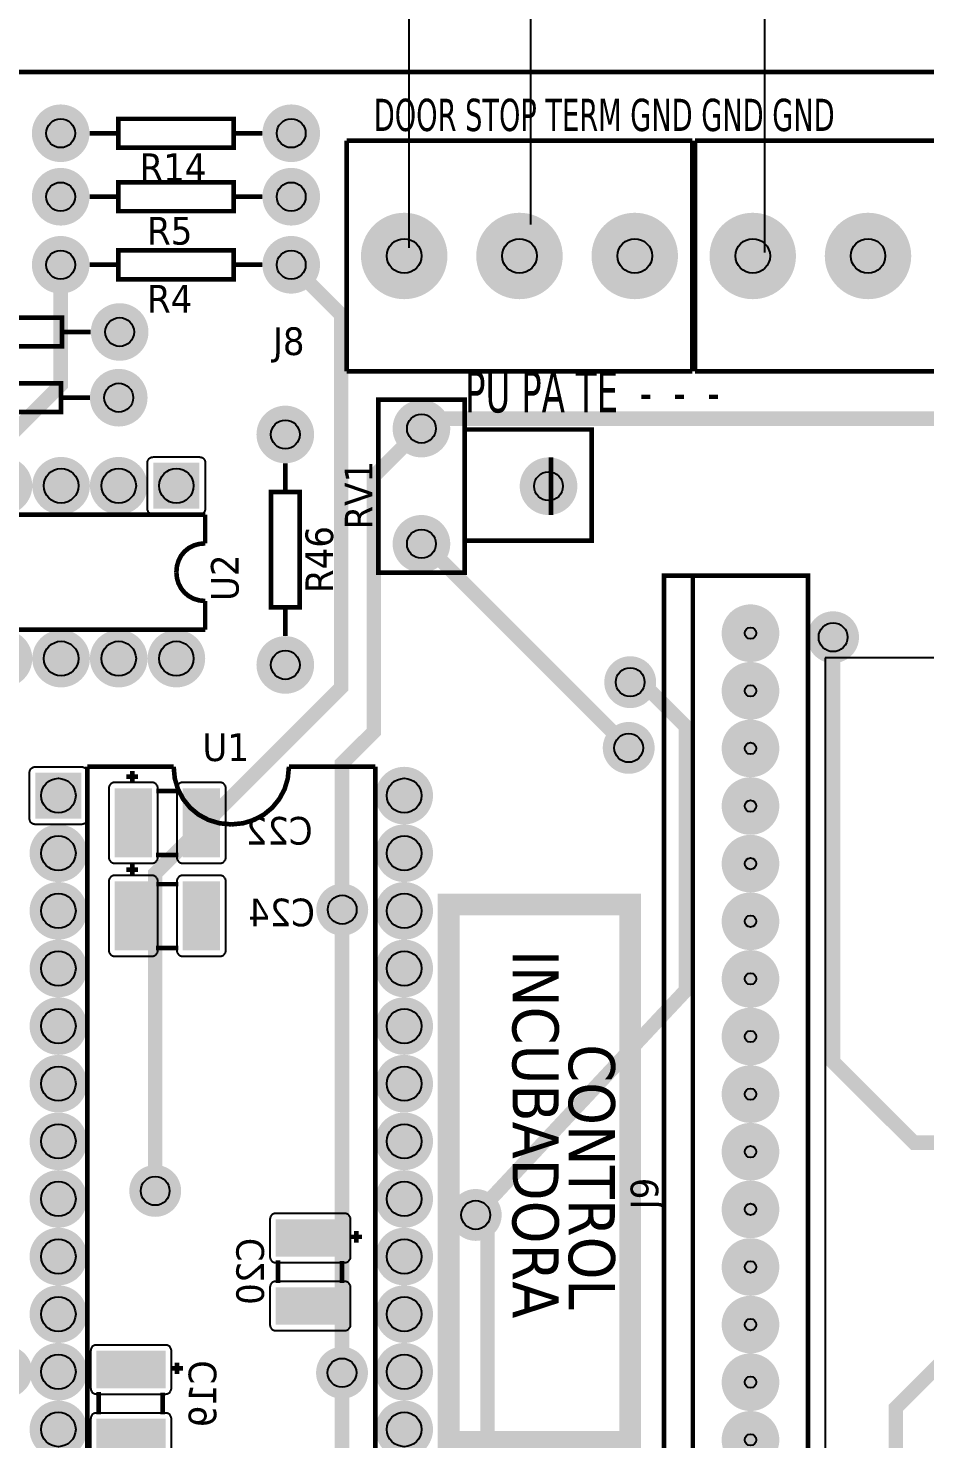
# Model space of a CAD drawing. Header units: millimetres. Extents: x 123.5 to 144.3, y 105.4 to 121.6.
# Drawn here: x 131.058 to 133.392, y 112.415 to 116.088 of the extents above; entities that cross this region are included whole.
import ezdxf

# ---------------------------------------------------------------- set-up
doc = ezdxf.new("R2010")
doc.units = ezdxf.units.MM
doc.layers.add('DESC', color=250, linetype='Continuous')
doc.layers.add('WIRES', color=7, linetype='Continuous')
doc.styles.get("Standard").update_dxf_attribs({"font": 'tahoma.ttf'})

# ---------------------------------------------------------------- blocks, each defined once
blk = doc.blocks.new('RPAD')
blk.add_trace([(-0.5, -0.5), (-0.5, 0.5), (0.5, -0.5), (0.5, 0.5)])
blk = doc.blocks.new('EPAD')
at = {"const_width": 0.5}
blk.add_lwpolyline([(-0.25, 0, 1), (0.25, 0, 1)], format="xyb", close=True, dxfattribs=at)
blk = doc.blocks.new('IncubadoraCard')
for points, const_width in [([(129.93, 110.7993), (135.0875, 110.7993), (135.0875, 114.5355), (129.93, 114.5355), (129.93, 110.7993)], 0.008), ([(129.93, 110.7993), (135.0875, 110.7993), (135.0875, 114.5355), (129.93, 114.5355), (129.93, 110.7993)], 0.008), ([(129.93, 110.7993), (135.0875, 110.7993), (135.0875, 114.5355), (129.93, 114.5355), (129.93, 110.7993)], 0.008), ([(131.1402, 114.4041), (131.3402, 114.4041), (131.3402, 114.4541), (131.1402, 114.4541), (131.1402, 114.4041)], 0.008), ([(131.1402, 114.4041), (131.3402, 114.4041), (131.3402, 114.4541), (131.1402, 114.4541), (131.1402, 114.4041)], 0.008), ([(131.1402, 114.4041), (131.3402, 114.4041), (131.3402, 114.4541), (131.1402, 114.4541), (131.1402, 114.4041)], 0.008), ([(131.1402, 114.4291), (131.0902, 114.4291)], 0.008), ([(131.1402, 114.4291), (131.0902, 114.4291)], 0.008), ([(131.1402, 114.4291), (131.0902, 114.4291)], 0.008), ([(131.3902, 114.4291), (131.3402, 114.4291)], 0.008), ([(131.3902, 114.4291), (131.3402, 114.4291)], 0.008), ([(131.3902, 114.4291), (131.3402, 114.4291)], 0.008), ([(131.5362, 114.4161), (131.5362, 114.0161)], 0.008), ([(132.1362, 114.4161), (131.5362, 114.4161)], 0.008), ([(131.5362, 114.4161), (131.5362, 114.0161)], 0.008), ([(132.1362, 114.4161), (131.5362, 114.4161)], 0.008), ([(131.5362, 114.4161), (131.5362, 114.0161)], 0.008), ([(132.1362, 114.4161), (131.5362, 114.4161)], 0.008), ([(132.1362, 114.4161), (132.1362, 114.0161)], 0.008), ([(132.1362, 114.4161), (132.1362, 114.0161)], 0.008), ([(132.1362, 114.4161), (132.1362, 114.0161)], 0.008), ([(132.1409, 114.4161), (132.1409, 114.0161)], 0.008), ([(132.7409, 114.4161), (132.1409, 114.4161)], 0.008), ([(132.1409, 114.4161), (132.1409, 114.0161)], 0.008), ([(132.7409, 114.4161), (132.1409, 114.4161)], 0.008), ([(132.1409, 114.4161), (132.1409, 114.0161)], 0.008), ([(132.7409, 114.4161), (132.1409, 114.4161)], 0.008), ([(131.1402, 114.2939), (131.3402, 114.2939), (131.3402, 114.3439), (131.1402, 114.3439), (131.1402, 114.2939)], 0.008), ([(131.1402, 114.2939), (131.3402, 114.2939), (131.3402, 114.3439), (131.1402, 114.3439), (131.1402, 114.2939)], 0.008), ([(131.1402, 114.2939), (131.3402, 114.2939), (131.3402, 114.3439), (131.1402, 114.3439), (131.1402, 114.2939)], 0.008), ([(131.1402, 114.3189), (131.0902, 114.3189)], 0.008), ([(131.1402, 114.3189), (131.0902, 114.3189)], 0.008), ([(131.1402, 114.3189), (131.0902, 114.3189)], 0.008), ([(131.3902, 114.3189), (131.3402, 114.3189)], 0.008), ([(131.3902, 114.3189), (131.3402, 114.3189)], 0.008), ([(131.3902, 114.3189), (131.3402, 114.3189)], 0.008), ([(130.5315, 113.3653), (130.4235, 113.4733), (130.4235, 113.8164), (130.5008, 113.8937), (130.9417, 113.8937), (131.0402, 113.9921), (131.0402, 114.2008)], 0.025), ([(131.1402, 114.1758), (131.3402, 114.1758), (131.3402, 114.2258), (131.1402, 114.2258), (131.1402, 114.1758)], 0.008), ([(131.1402, 114.1758), (131.3402, 114.1758), (131.3402, 114.2258), (131.1402, 114.2258), (131.1402, 114.1758)], 0.008), ([(131.1402, 114.1758), (131.3402, 114.1758), (131.3402, 114.2258), (131.1402, 114.2258), (131.1402, 114.1758)], 0.008), ([(131.2042, 112.5934), (131.2042, 113.1443), (131.527, 113.4672), (131.527, 114.1139), (131.4402, 114.2008)], 0.025), ([(131.1402, 114.2008), (131.0902, 114.2008)], 0.008), ([(131.1402, 114.2008), (131.0902, 114.2008)], 0.008), ([(131.1402, 114.2008), (131.0902, 114.2008)], 0.008), ([(131.3902, 114.2008), (131.3402, 114.2008)], 0.008), ([(131.3902, 114.2008), (131.3402, 114.2008)], 0.008), ([(131.3902, 114.2008), (131.3402, 114.2008)], 0.008), ([(130.8425, 114.0592), (131.0425, 114.0592), (131.0425, 114.1092), (130.8425, 114.1092), (130.8425, 114.0592)], 0.008), ([(130.8425, 114.0592), (131.0425, 114.0592), (131.0425, 114.1092), (130.8425, 114.1092), (130.8425, 114.0592)], 0.008), ([(130.8425, 114.0592), (131.0425, 114.0592), (131.0425, 114.1092), (130.8425, 114.1092), (130.8425, 114.0592)], 0.008), ([(131.0925, 114.0842), (131.0425, 114.0842)], 0.008), ([(131.0925, 114.0842), (131.0425, 114.0842)], 0.008), ([(131.0925, 114.0842), (131.0425, 114.0842)], 0.008), ([(131.5362, 114.0161), (132.1362, 114.0161)], 0.008), ([(131.5362, 114.0161), (132.1362, 114.0161)], 0.008), ([(131.5362, 114.0161), (132.1362, 114.0161)], 0.008), ([(132.1409, 114.0161), (132.7409, 114.0161)], 0.008), ([(132.1409, 114.0161), (132.7409, 114.0161)], 0.008), ([(132.1409, 114.0161), (132.7409, 114.0161)], 0.008), ([(130.8409, 113.9451), (131.0409, 113.9451), (131.0409, 113.9951), (130.8409, 113.9951), (130.8409, 113.9451)], 0.008), ([(130.8409, 113.9451), (131.0409, 113.9451), (131.0409, 113.9951), (130.8409, 113.9951), (130.8409, 113.9451)], 0.008), ([(130.8409, 113.9451), (131.0409, 113.9451), (131.0409, 113.9951), (130.8409, 113.9951), (130.8409, 113.9451)], 0.008), ([(131.0909, 113.9701), (131.0409, 113.9701)], 0.008), ([(131.0909, 113.9701), (131.0409, 113.9701)], 0.008), ([(131.0909, 113.9701), (131.0409, 113.9701)], 0.008), ([(131.5911, 113.6665), (131.7411, 113.6665), (131.7411, 113.9665), (131.5911, 113.9665), (131.5911, 113.6665)], 0.008), ([(131.5911, 113.6665), (131.7411, 113.6665), (131.7411, 113.9665), (131.5911, 113.9665), (131.5911, 113.6665)], 0.008), ([(131.5911, 113.6665), (131.7411, 113.6665), (131.7411, 113.9665), (131.5911, 113.9665), (131.5911, 113.6665)], 0.008), ([(131.6661, 113.9165), (131.6833, 113.9337), (132.683, 113.9337)], 0.025), ([(131.5283, 112.2778), (131.5283, 112.9897), (131.5283, 113.3353), (131.5835, 113.3904), (131.5835, 113.8338), (131.6661, 113.9165)], 0.025), ([(131.7409, 113.722), (131.9614, 113.722), (131.9614, 113.9149), (131.7409, 113.9149), (131.7409, 113.722)], 0.008), ([(131.7409, 113.722), (131.9614, 113.722), (131.9614, 113.9149), (131.7409, 113.9149), (131.7409, 113.722)], 0.008), ([(131.7409, 113.722), (131.9614, 113.722), (131.9614, 113.9149), (131.7409, 113.9149), (131.7409, 113.722)], 0.008), ([(131.8911, 113.8665), (131.8911, 113.7665)], 0.008), ([(131.8911, 113.8665), (131.8911, 113.7665)], 0.008), ([(131.8911, 113.8665), (131.8911, 113.7665)], 0.008), ([(131.4299, 113.8563), (131.4299, 113.8063)], 0.008), ([(131.4299, 113.8563), (131.4299, 113.8063)], 0.008), ([(131.4299, 113.8563), (131.4299, 113.8063)], 0.008), ([(131.4049, 113.6063), (131.4549, 113.6063), (131.4549, 113.8063), (131.4049, 113.8063), (131.4049, 113.6063)], 0.008), ([(131.4049, 113.6063), (131.4549, 113.6063), (131.4549, 113.8063), (131.4049, 113.8063), (131.4049, 113.6063)], 0.008), ([(131.4049, 113.6063), (131.4549, 113.6063), (131.4549, 113.8063), (131.4049, 113.8063), (131.4049, 113.6063)], 0.008), ([(131.2909, 113.7673), (130.5909, 113.7673), (130.5909, 113.5673), (131.2909, 113.5673)], 0.008), ([(131.2909, 113.7673), (130.5909, 113.7673), (130.5909, 113.5673), (131.2909, 113.5673)], 0.008), ([(131.2909, 113.7673), (130.5909, 113.7673), (130.5909, 113.5673), (131.2909, 113.5673)], 0.008), ([(131.2909, 113.7673), (131.2909, 113.7173)], 0.008), ([(131.2909, 113.7673), (131.2909, 113.7173)], 0.008), ([(131.2909, 113.7673), (131.2909, 113.7173)], 0.008), ([(131.2409, 113.6673), (131.2419, 113.6778), (131.2447, 113.6873), (131.2491, 113.6959), (131.2551, 113.7032), (131.2624, 113.7091), (131.2709, 113.7136), (131.2805, 113.7163), (131.2909, 113.7173)], 0.008), ([(131.2409, 113.6673), (131.2419, 113.6778), (131.2447, 113.6873), (131.2491, 113.6959), (131.2551, 113.7032), (131.2624, 113.7091), (131.2709, 113.7136), (131.2805, 113.7163), (131.2909, 113.7173)], 0.008), ([(131.2409, 113.6673), (131.2419, 113.6778), (131.2447, 113.6873), (131.2491, 113.6959), (131.2551, 113.7032), (131.2624, 113.7091), (131.2709, 113.7136), (131.2805, 113.7163), (131.2909, 113.7173)], 0.008), ([(132.0257, 113.3623), (131.6716, 113.7165), (131.6661, 113.7165)], 0.025), ([(131.2409, 113.6673), (131.2419, 113.6571), (131.2447, 113.6477), (131.2491, 113.6392), (131.2551, 113.6318), (131.2624, 113.6257), (131.2709, 113.6212), (131.2805, 113.6183), (131.2909, 113.6173)], 0.008), ([(131.2409, 113.6673), (131.2419, 113.6571), (131.2447, 113.6477), (131.2491, 113.6392), (131.2551, 113.6318), (131.2624, 113.6257), (131.2709, 113.6212), (131.2805, 113.6183), (131.2909, 113.6173)], 0.008), ([(131.2409, 113.6673), (131.2419, 113.6571), (131.2447, 113.6477), (131.2491, 113.6392), (131.2551, 113.6318), (131.2624, 113.6257), (131.2709, 113.6212), (131.2805, 113.6183), (131.2909, 113.6173)], 0.008), ([(132.087, 111.5614), (132.337, 111.5614), (132.337, 113.6614), (132.087, 113.6614), (132.087, 111.5614)], 0.008), ([(132.087, 111.5614), (132.337, 111.5614), (132.337, 113.6614), (132.087, 113.6614), (132.087, 111.5614)], 0.008), ([(132.087, 111.5614), (132.337, 111.5614), (132.337, 113.6614), (132.087, 113.6614), (132.087, 111.5614)], 0.008), ([(132.137, 111.5614), (132.137, 113.6614)], 0.008), ([(132.137, 111.5614), (132.137, 113.6614)], 0.008), ([(132.137, 111.5614), (132.137, 113.6614)], 0.008), ([(131.2909, 113.6173), (131.2909, 113.5673)], 0.008), ([(131.2909, 113.6173), (131.2909, 113.5673)], 0.008), ([(131.2909, 113.6173), (131.2909, 113.5673)], 0.008), ([(131.4299, 113.6063), (131.4299, 113.5563)], 0.008), ([(131.4299, 113.6063), (131.4299, 113.5563)], 0.008), ([(131.4299, 113.6063), (131.4299, 113.5563)], 0.008), ([(132.3803, 113.5544), (132.3803, 112.8173), (132.5205, 112.6771), (132.9483, 112.6771), (132.9496, 112.6759)], 0.025), ([(131.7603, 112.5517), (132.1249, 112.9416), (132.1249, 113.3994), (132.048, 113.4764), (132.0283, 113.4764)], 0.025), ([(131.0862, 113.3295), (131.2362, 113.3295)], 0.008), ([(131.0862, 113.3295), (131.0862, 111.3295)], 0.008), ([(131.0862, 113.3295), (131.2362, 113.3295)], 0.008), ([(131.0862, 113.3295), (131.0862, 111.3295)], 0.008), ([(131.0862, 113.3295), (131.2362, 113.3295)], 0.008), ([(131.0862, 113.3295), (131.0862, 111.3295)], 0.008), ([(131.3362, 113.2295), (131.3156, 113.2315), (131.2965, 113.2373), (131.2795, 113.2464), (131.2648, 113.2585), (131.2528, 113.2733), (131.2438, 113.2903), (131.2382, 113.3091), (131.2362, 113.3295)], 0.008), ([(131.3362, 113.2295), (131.3156, 113.2315), (131.2965, 113.2373), (131.2795, 113.2464), (131.2648, 113.2585), (131.2528, 113.2733), (131.2438, 113.2903), (131.2382, 113.3091), (131.2362, 113.3295)], 0.008), ([(131.3362, 113.2295), (131.3156, 113.2315), (131.2965, 113.2373), (131.2795, 113.2464), (131.2648, 113.2585), (131.2528, 113.2733), (131.2438, 113.2903), (131.2382, 113.3091), (131.2362, 113.3295)], 0.008), ([(131.3362, 113.2295), (131.3566, 113.2315), (131.3755, 113.2373), (131.3925, 113.2464), (131.4072, 113.2585), (131.4193, 113.2733), (131.4285, 113.2903), (131.4342, 113.3091), (131.4362, 113.3295)], 0.008), ([(131.3362, 113.2295), (131.3566, 113.2315), (131.3755, 113.2373), (131.3925, 113.2464), (131.4072, 113.2585), (131.4193, 113.2733), (131.4285, 113.2903), (131.4342, 113.3091), (131.4362, 113.3295)], 0.008), ([(131.3362, 113.2295), (131.3566, 113.2315), (131.3755, 113.2373), (131.3925, 113.2464), (131.4072, 113.2585), (131.4193, 113.2733), (131.4285, 113.2903), (131.4342, 113.3091), (131.4362, 113.3295)], 0.008), ([(131.4362, 113.3295), (131.5862, 113.3295)], 0.008), ([(131.4362, 113.3295), (131.5862, 113.3295)], 0.008), ([(131.4362, 113.3295), (131.5862, 113.3295)], 0.008), ([(131.5862, 113.3295), (131.5862, 111.3295)], 0.008), ([(131.5862, 113.3295), (131.5862, 111.3295)], 0.008), ([(131.5862, 113.3295), (131.5862, 111.3295)], 0.008), ([(131.1743, 113.3123), (131.1543, 113.3123)], 0.008), ([(131.1743, 113.3123), (131.1543, 113.3123)], 0.008), ([(131.1743, 113.3123), (131.1543, 113.3123)], 0.008), ([(131.1643, 113.3023), (131.1643, 113.3223)], 0.008), ([(131.1643, 113.3023), (131.1643, 113.3223)], 0.008), ([(131.1643, 113.3023), (131.1643, 113.3223)], 0.008), ([(131.2443, 113.2873), (131.2063, 113.2873)], 0.008), ([(131.2443, 113.2873), (131.2063, 113.2873)], 0.008), ([(131.2443, 113.2873), (131.2063, 113.2873)], 0.008), ([(131.1643, 113.1408), (131.1643, 113.1608)], 0.008), ([(131.1643, 113.1408), (131.1643, 113.1608)], 0.008), ([(131.1643, 113.1408), (131.1643, 113.1608)], 0.008), ([(131.2443, 113.1763), (131.2053, 113.1763)], 0.008), ([(131.2443, 113.1763), (131.2053, 113.1763)], 0.008), ([(131.2443, 113.1763), (131.2053, 113.1763)], 0.008), ([(131.1743, 113.1508), (131.1543, 113.1508)], 0.008), ([(131.1743, 113.1508), (131.1543, 113.1508)], 0.008), ([(131.1743, 113.1508), (131.1543, 113.1508)], 0.008), ([(131.2443, 113.1258), (131.2063, 113.1258)], 0.008), ([(131.2443, 113.1258), (131.2063, 113.1258)], 0.008), ([(131.2443, 113.1258), (131.2063, 113.1258)], 0.008), ([(131.7134, 112.1575), (132.0283, 112.1575), (132.0283, 113.0905), (131.7134, 113.0905), (131.7134, 112.1575)], 0.038), ([(131.7134, 112.1575), (132.0283, 112.1575), (132.0283, 113.0905), (131.7134, 113.0905), (131.7134, 112.1575)], 0.038), ([(131.7134, 112.1575), (132.0283, 112.1575), (132.0283, 113.0905), (131.7134, 113.0905), (131.7134, 112.1575)], 0.038), ([(131.5287, 113.0816), (131.5287, 112.99), (131.5283, 112.9897)], 0.025), ([(131.2443, 113.0148), (131.2053, 113.0148)], 0.008), ([(131.2443, 113.0148), (131.2053, 113.0148)], 0.008), ([(131.2443, 113.0148), (131.2053, 113.0148)], 0.008), ([(132.237, 111.7614), (132.1198, 111.7614), (131.7807, 112.1004), (131.7807, 112.5313), (131.7603, 112.5517)], 0.025), ([(131.5532, 112.5037), (131.5532, 112.5237)], 0.008), ([(131.5532, 112.5037), (131.5532, 112.5237)], 0.008), ([(131.5532, 112.5037), (131.5532, 112.5237)], 0.008), ([(131.5432, 112.5137), (131.5632, 112.5137)], 0.008), ([(131.5432, 112.5137), (131.5632, 112.5137)], 0.008), ([(131.5432, 112.5137), (131.5632, 112.5137)], 0.008), ([(131.7803, 111.9094), (132.1808, 111.509), (132.3965, 111.509), (132.489, 111.6015), (132.489, 112.2165), (132.7567, 112.4842)], 0.025), ([(131.4172, 112.4337), (131.4172, 112.4727)], 0.008), ([(131.4172, 112.4337), (131.4172, 112.4727)], 0.008), ([(131.4172, 112.4337), (131.4172, 112.4727)], 0.008), ([(131.5282, 112.4337), (131.5282, 112.4717)], 0.008), ([(131.5282, 112.4337), (131.5282, 112.4717)], 0.008), ([(131.5282, 112.4337), (131.5282, 112.4717)], 0.008), ([(131.2322, 112.2854), (131.2522, 112.2854)], 0.008), ([(131.2322, 112.2854), (131.2522, 112.2854)], 0.008), ([(131.2322, 112.2854), (131.2522, 112.2854)], 0.008), ([(131.2422, 112.2754), (131.2422, 112.2954)], 0.008), ([(131.2422, 112.2754), (131.2422, 112.2954)], 0.008), ([(131.2422, 112.2754), (131.2422, 112.2954)], 0.008), ([(131.5283, 112.2778), (131.5283, 111.6529), (131.543, 111.6383), (131.543, 111.3239), (131.6031, 111.2638), (132.4535, 111.2638), (132.5795, 111.3897)], 0.025), ([(131.1062, 112.2054), (131.1062, 112.2444)], 0.008), ([(131.1062, 112.2054), (131.1062, 112.2444)], 0.008), ([(131.1062, 112.2054), (131.1062, 112.2444)], 0.008), ([(131.2172, 112.2054), (131.2172, 112.2434)], 0.008), ([(131.2172, 112.2054), (131.2172, 112.2434)], 0.008), ([(131.2172, 112.2054), (131.2172, 112.2434)], 0.008)]:
    blk.add_lwpolyline(points, dxfattribs=dict(const_width=const_width))
for points in [[(131.2809, 113.7673), (131.2009, 113.7673), (131.1999, 113.7673), (131.1989, 113.7675), (131.1979, 113.7677), (131.197, 113.7681), (131.1961, 113.7685), (131.1953, 113.769), (131.1945, 113.7695), (131.1938, 113.7702), (131.1932, 113.7709), (131.1926, 113.7717), (131.1921, 113.7725), (131.1917, 113.7734), (131.1914, 113.7743), (131.1911, 113.7753), (131.191, 113.7763), (131.1909, 113.7773), (131.1909, 113.8573), (131.191, 113.8583), (131.1911, 113.8593), (131.1914, 113.8603), (131.1917, 113.8612), (131.1921, 113.8621), (131.1926, 113.8629), (131.1932, 113.8637), (131.1938, 113.8644), (131.1945, 113.865), (131.1953, 113.8656), (131.1961, 113.8661), (131.197, 113.8665), (131.1979, 113.8669), (131.1989, 113.8671), (131.1999, 113.8672), (131.2009, 113.8673), (131.2809, 113.8673), (131.282, 113.8672), (131.283, 113.8671), (131.284, 113.8669), (131.2849, 113.8665), (131.2858, 113.8661), (131.2866, 113.8656), (131.2873, 113.865), (131.2881, 113.8644), (131.2887, 113.8637), (131.2893, 113.8629), (131.2898, 113.8621), (131.2902, 113.8612), (131.2905, 113.8603), (131.2907, 113.8593), (131.2909, 113.8583), (131.2909, 113.8573), (131.2909, 113.7773), (131.2909, 113.7763), (131.2907, 113.7753), (131.2905, 113.7743), (131.2902, 113.7734), (131.2898, 113.7725), (131.2893, 113.7717), (131.2887, 113.7709), (131.2881, 113.7702), (131.2873, 113.7695), (131.2866, 113.769), (131.2858, 113.7685), (131.2849, 113.7681), (131.284, 113.7677), (131.283, 113.7675), (131.282, 113.7673), (131.2809, 113.7673)], [(131.0862, 113.3195), (131.0862, 113.2395), (131.0862, 113.2385), (131.086, 113.2375), (131.0858, 113.2365), (131.0854, 113.2356), (131.085, 113.2347), (131.0845, 113.2339), (131.084, 113.2331), (131.0833, 113.2324), (131.0826, 113.2318), (131.0819, 113.2312), (131.081, 113.2307), (131.0802, 113.2303), (131.0792, 113.2299), (131.0783, 113.2297), (131.0773, 113.2296), (131.0762, 113.2295), (130.9962, 113.2295), (130.9952, 113.2296), (130.9942, 113.2297), (130.9932, 113.2299), (130.9923, 113.2303), (130.9914, 113.2307), (130.9906, 113.2312), (130.9898, 113.2318), (130.9891, 113.2324), (130.9885, 113.2331), (130.9879, 113.2339), (130.9874, 113.2347), (130.987, 113.2356), (130.9867, 113.2365), (130.9864, 113.2375), (130.9863, 113.2385), (130.9862, 113.2395), (130.9862, 113.3195), (130.9863, 113.3205), (130.9864, 113.3215), (130.9867, 113.3225), (130.987, 113.3234), (130.9874, 113.3243), (130.9879, 113.3251), (130.9885, 113.3259), (130.9891, 113.3266), (130.9898, 113.3273), (130.9906, 113.3278), (130.9914, 113.3283), (130.9923, 113.3287), (130.9932, 113.3291), (130.9942, 113.3293), (130.9952, 113.3295), (130.9962, 113.3295), (131.0762, 113.3295), (131.0773, 113.3295), (131.0783, 113.3293), (131.0792, 113.3291), (131.0802, 113.3287), (131.081, 113.3283), (131.0819, 113.3278), (131.0826, 113.3273), (131.0833, 113.3266), (131.084, 113.3259), (131.0845, 113.3251), (131.085, 113.3243), (131.0854, 113.3234), (131.0858, 113.3225), (131.086, 113.3215), (131.0862, 113.3205), (131.0862, 113.3195)], [(131.1988, 113.3023), (131.1338, 113.3023), (131.1327, 113.3022), (131.1317, 113.3021), (131.1307, 113.3018), (131.1298, 113.3015), (131.1289, 113.3011), (131.1281, 113.3006), (131.1273, 113.3), (131.1266, 113.2994), (131.126, 113.2987), (131.1254, 113.2979), (131.1249, 113.2971), (131.1245, 113.2962), (131.1242, 113.2953), (131.1239, 113.2943), (131.1238, 113.2933), (131.1238, 113.2923), (131.1238, 113.1723), (131.1238, 113.1712), (131.1239, 113.1702), (131.1242, 113.1692), (131.1245, 113.1683), (131.1249, 113.1674), (131.1254, 113.1666), (131.126, 113.1659), (131.1266, 113.1652), (131.1273, 113.1645), (131.1281, 113.1639), (131.1289, 113.1634), (131.1298, 113.163), (131.1307, 113.1627), (131.1317, 113.1625), (131.1327, 113.1623), (131.1338, 113.1623), (131.1988, 113.1623), (131.1998, 113.1623), (131.2008, 113.1625), (131.2018, 113.1627), (131.2027, 113.163), (131.2036, 113.1634), (131.2044, 113.1639), (131.2052, 113.1645), (131.2059, 113.1652), (131.2065, 113.1659), (131.2071, 113.1666), (131.2076, 113.1674), (131.208, 113.1683), (131.2083, 113.1692), (131.2086, 113.1702), (131.2087, 113.1712), (131.2088, 113.1723), (131.2088, 113.2923), (131.2087, 113.2933), (131.2086, 113.2943), (131.2083, 113.2953), (131.208, 113.2962), (131.2076, 113.2971), (131.2071, 113.2979), (131.2065, 113.2987), (131.2059, 113.2994), (131.2052, 113.3), (131.2044, 113.3006), (131.2036, 113.3011), (131.2027, 113.3015), (131.2018, 113.3018), (131.2008, 113.3021), (131.1998, 113.3022), (131.1988, 113.3023)], [(131.3168, 113.3023), (131.2518, 113.3023), (131.2507, 113.3022), (131.2497, 113.3021), (131.2487, 113.3018), (131.2478, 113.3015), (131.2469, 113.3011), (131.2461, 113.3006), (131.2453, 113.3), (131.2446, 113.2994), (131.244, 113.2987), (131.2434, 113.2979), (131.2429, 113.2971), (131.2425, 113.2962), (131.2422, 113.2953), (131.2419, 113.2943), (131.2418, 113.2933), (131.2418, 113.2923), (131.2418, 113.1723), (131.2418, 113.1712), (131.2419, 113.1702), (131.2422, 113.1692), (131.2425, 113.1683), (131.2429, 113.1674), (131.2434, 113.1666), (131.244, 113.1659), (131.2446, 113.1652), (131.2453, 113.1645), (131.2461, 113.1639), (131.2469, 113.1634), (131.2478, 113.163), (131.2487, 113.1627), (131.2497, 113.1625), (131.2507, 113.1623), (131.2518, 113.1623), (131.3168, 113.1623), (131.3178, 113.1623), (131.3188, 113.1625), (131.3198, 113.1627), (131.3207, 113.163), (131.3216, 113.1634), (131.3224, 113.1639), (131.3232, 113.1645), (131.3239, 113.1652), (131.3245, 113.1659), (131.3251, 113.1666), (131.3256, 113.1674), (131.326, 113.1683), (131.3263, 113.1692), (131.3266, 113.1702), (131.3267, 113.1712), (131.3268, 113.1723), (131.3268, 113.2923), (131.3267, 113.2933), (131.3266, 113.2943), (131.3263, 113.2953), (131.326, 113.2962), (131.3256, 113.2971), (131.3251, 113.2979), (131.3245, 113.2987), (131.3239, 113.2994), (131.3232, 113.3), (131.3224, 113.3006), (131.3216, 113.3011), (131.3207, 113.3015), (131.3198, 113.3018), (131.3188, 113.3021), (131.3178, 113.3022), (131.3168, 113.3023)], [(131.1988, 113.1408), (131.1338, 113.1408), (131.1327, 113.1408), (131.1317, 113.1406), (131.1307, 113.1404), (131.1298, 113.1401), (131.1289, 113.1397), (131.1281, 113.1392), (131.1273, 113.1386), (131.1266, 113.138), (131.126, 113.1372), (131.1254, 113.1365), (131.1249, 113.1357), (131.1245, 113.1348), (131.1242, 113.1339), (131.1239, 113.1329), (131.1238, 113.1319), (131.1238, 113.1308), (131.1238, 113.0108), (131.1238, 113.0098), (131.1239, 113.0088), (131.1242, 113.0078), (131.1245, 113.0069), (131.1249, 113.006), (131.1254, 113.0052), (131.126, 113.0044), (131.1266, 113.0037), (131.1273, 113.0031), (131.1281, 113.0025), (131.1289, 113.002), (131.1298, 113.0016), (131.1307, 113.0013), (131.1317, 113.001), (131.1327, 113.0009), (131.1338, 113.0008), (131.1988, 113.0008), (131.1998, 113.0009), (131.2008, 113.001), (131.2018, 113.0013), (131.2027, 113.0016), (131.2036, 113.002), (131.2044, 113.0025), (131.2052, 113.0031), (131.2059, 113.0037), (131.2065, 113.0044), (131.2071, 113.0052), (131.2076, 113.006), (131.208, 113.0069), (131.2083, 113.0078), (131.2086, 113.0088), (131.2087, 113.0098), (131.2088, 113.0108), (131.2088, 113.1308), (131.2087, 113.1319), (131.2086, 113.1329), (131.2083, 113.1339), (131.208, 113.1348), (131.2076, 113.1357), (131.2071, 113.1365), (131.2065, 113.1372), (131.2059, 113.138), (131.2052, 113.1386), (131.2044, 113.1392), (131.2036, 113.1397), (131.2027, 113.1401), (131.2018, 113.1404), (131.2008, 113.1406), (131.1998, 113.1408), (131.1988, 113.1408)], [(131.3168, 113.1408), (131.2518, 113.1408), (131.2507, 113.1408), (131.2497, 113.1406), (131.2487, 113.1404), (131.2478, 113.1401), (131.2469, 113.1397), (131.2461, 113.1392), (131.2453, 113.1386), (131.2446, 113.138), (131.244, 113.1372), (131.2434, 113.1365), (131.2429, 113.1357), (131.2425, 113.1348), (131.2422, 113.1339), (131.2419, 113.1329), (131.2418, 113.1319), (131.2418, 113.1308), (131.2418, 113.0108), (131.2418, 113.0098), (131.2419, 113.0088), (131.2422, 113.0078), (131.2425, 113.0069), (131.2429, 113.006), (131.2434, 113.0052), (131.244, 113.0044), (131.2446, 113.0037), (131.2453, 113.0031), (131.2461, 113.0025), (131.2469, 113.002), (131.2478, 113.0016), (131.2487, 113.0013), (131.2497, 113.001), (131.2507, 113.0009), (131.2518, 113.0008), (131.3168, 113.0008), (131.3178, 113.0009), (131.3188, 113.001), (131.3198, 113.0013), (131.3207, 113.0016), (131.3216, 113.002), (131.3224, 113.0025), (131.3232, 113.0031), (131.3239, 113.0037), (131.3245, 113.0044), (131.3251, 113.0052), (131.3256, 113.006), (131.326, 113.0069), (131.3263, 113.0078), (131.3266, 113.0088), (131.3267, 113.0098), (131.3268, 113.0108), (131.3268, 113.1308), (131.3267, 113.1319), (131.3266, 113.1329), (131.3263, 113.1339), (131.326, 113.1348), (131.3256, 113.1357), (131.3251, 113.1365), (131.3245, 113.1372), (131.3239, 113.138), (131.3232, 113.1386), (131.3224, 113.1392), (131.3216, 113.1397), (131.3207, 113.1401), (131.3198, 113.1404), (131.3188, 113.1406), (131.3178, 113.1408), (131.3168, 113.1408)], [(131.5432, 112.4792), (131.5432, 112.5442), (131.5432, 112.5452), (131.543, 112.5462), (131.5428, 112.5472), (131.5425, 112.5481), (131.542, 112.549), (131.5415, 112.5498), (131.541, 112.5506), (131.5403, 112.5513), (131.5396, 112.5519), (131.5389, 112.5525), (131.538, 112.553), (131.5372, 112.5534), (131.5362, 112.5537), (131.5353, 112.554), (131.5343, 112.5541), (131.5332, 112.5542), (131.4132, 112.5542), (131.4122, 112.5541), (131.4112, 112.554), (131.4102, 112.5537), (131.4093, 112.5534), (131.4084, 112.553), (131.4076, 112.5525), (131.4068, 112.5519), (131.4061, 112.5513), (131.4055, 112.5506), (131.4049, 112.5498), (131.4044, 112.549), (131.404, 112.5481), (131.4037, 112.5472), (131.4034, 112.5462), (131.4033, 112.5452), (131.4032, 112.5442), (131.4032, 112.4792), (131.4033, 112.4781), (131.4034, 112.4771), (131.4037, 112.4762), (131.404, 112.4752), (131.4044, 112.4744), (131.4049, 112.4735), (131.4055, 112.4728), (131.4061, 112.4721), (131.4068, 112.4714), (131.4076, 112.4709), (131.4084, 112.4704), (131.4093, 112.4699), (131.4102, 112.4696), (131.4112, 112.4694), (131.4122, 112.4692), (131.4132, 112.4692), (131.5332, 112.4692), (131.5343, 112.4692), (131.5353, 112.4694), (131.5362, 112.4696), (131.5372, 112.4699), (131.538, 112.4704), (131.5389, 112.4709), (131.5396, 112.4714), (131.5403, 112.4721), (131.541, 112.4728), (131.5415, 112.4735), (131.542, 112.4744), (131.5425, 112.4752), (131.5428, 112.4762), (131.543, 112.4771), (131.5432, 112.4781), (131.5432, 112.4792)], [(131.5432, 112.3612), (131.5432, 112.4262), (131.5432, 112.4272), (131.543, 112.4282), (131.5428, 112.4292), (131.5425, 112.4301), (131.542, 112.431), (131.5415, 112.4318), (131.541, 112.4326), (131.5403, 112.4333), (131.5396, 112.4339), (131.5389, 112.4345), (131.538, 112.435), (131.5372, 112.4354), (131.5362, 112.4357), (131.5353, 112.436), (131.5343, 112.4361), (131.5332, 112.4362), (131.4132, 112.4362), (131.4122, 112.4361), (131.4112, 112.436), (131.4102, 112.4357), (131.4093, 112.4354), (131.4084, 112.435), (131.4076, 112.4345), (131.4068, 112.4339), (131.4061, 112.4333), (131.4055, 112.4326), (131.4049, 112.4318), (131.4044, 112.431), (131.404, 112.4301), (131.4037, 112.4292), (131.4034, 112.4282), (131.4033, 112.4272), (131.4032, 112.4262), (131.4032, 112.3612), (131.4033, 112.3601), (131.4034, 112.3591), (131.4037, 112.3582), (131.404, 112.3572), (131.4044, 112.3564), (131.4049, 112.3555), (131.4055, 112.3548), (131.4061, 112.3541), (131.4068, 112.3534), (131.4076, 112.3529), (131.4084, 112.3524), (131.4093, 112.3519), (131.4102, 112.3516), (131.4112, 112.3514), (131.4122, 112.3512), (131.4132, 112.3512), (131.5332, 112.3512), (131.5343, 112.3512), (131.5353, 112.3514), (131.5362, 112.3516), (131.5372, 112.3519), (131.538, 112.3524), (131.5389, 112.3529), (131.5396, 112.3534), (131.5403, 112.3541), (131.541, 112.3548), (131.5415, 112.3555), (131.542, 112.3564), (131.5425, 112.3572), (131.5428, 112.3582), (131.543, 112.3591), (131.5432, 112.3601), (131.5432, 112.3612)], [(131.2322, 112.2509), (131.2322, 112.3159), (131.2322, 112.317), (131.232, 112.318), (131.2318, 112.319), (131.2314, 112.3199), (131.231, 112.3208), (131.2305, 112.3216), (131.23, 112.3223), (131.2293, 112.3231), (131.2286, 112.3237), (131.2278, 112.3243), (131.227, 112.3248), (131.2261, 112.3252), (131.2252, 112.3255), (131.2242, 112.3257), (131.2232, 112.3259), (131.2222, 112.3259), (131.1022, 112.3259), (131.1012, 112.3259), (131.1002, 112.3257), (131.0992, 112.3255), (131.0983, 112.3252), (131.0974, 112.3248), (131.0966, 112.3243), (131.0958, 112.3237), (131.0951, 112.3231), (131.0945, 112.3223), (131.0939, 112.3216), (131.0934, 112.3208), (131.093, 112.3199), (131.0926, 112.319), (131.0924, 112.318), (131.0923, 112.317), (131.0922, 112.3159), (131.0922, 112.2509), (131.0923, 112.2499), (131.0924, 112.2489), (131.0926, 112.2479), (131.093, 112.247), (131.0934, 112.2461), (131.0939, 112.2453), (131.0945, 112.2445), (131.0951, 112.2438), (131.0958, 112.2432), (131.0966, 112.2426), (131.0974, 112.2421), (131.0983, 112.2417), (131.0992, 112.2414), (131.1002, 112.2411), (131.1012, 112.241), (131.1022, 112.2409), (131.2222, 112.2409), (131.2232, 112.241), (131.2242, 112.2411), (131.2252, 112.2414), (131.2261, 112.2417), (131.227, 112.2421), (131.2278, 112.2426), (131.2286, 112.2432), (131.2293, 112.2438), (131.23, 112.2445), (131.2305, 112.2453), (131.231, 112.2461), (131.2314, 112.247), (131.2318, 112.2479), (131.232, 112.2489), (131.2322, 112.2499), (131.2322, 112.2509)]]:
    blk.add_lwpolyline(points, close=True)
for points in [[(132.3663, 113.5189), (132.3663, 111.8079), (132.7159, 111.8079), (132.7159, 113.5189), (132.3663, 113.5189)], [(131.2322, 112.1329), (131.2322, 112.1979), (131.2322, 112.199), (131.232, 112.2), (131.2318, 112.201), (131.2314, 112.2019), (131.231, 112.2028), (131.2305, 112.2036), (131.23, 112.2043), (131.2293, 112.2051), (131.2286, 112.2057), (131.2278, 112.2063), (131.227, 112.2068), (131.2261, 112.2072), (131.2252, 112.2075), (131.2242, 112.2077), (131.2232, 112.2079), (131.2222, 112.2079), (131.1022, 112.2079), (131.1012, 112.2079), (131.1002, 112.2077), (131.0992, 112.2075), (131.0983, 112.2072), (131.0974, 112.2068), (131.0966, 112.2063), (131.0958, 112.2057), (131.0951, 112.2051), (131.0945, 112.2043), (131.0939, 112.2036), (131.0934, 112.2028), (131.093, 112.2019), (131.0926, 112.201), (131.0924, 112.2), (131.0923, 112.199), (131.0922, 112.1979), (131.0922, 112.1329)]]:
    blk.add_lwpolyline(points)
for centre, radius in [((131.0402, 114.4291), 0.025), ((131.4402, 114.4291), 0.025), ((131.0402, 114.3189), 0.025), ((131.4402, 114.3189), 0.025), ((131.6362, 114.2161), 0.03), ((131.8362, 114.2161), 0.03), ((132.0362, 114.2161), 0.03), ((132.2409, 114.2161), 0.03), ((132.4409, 114.2161), 0.03), ((131.0402, 114.2008), 0.025), ((131.4402, 114.2008), 0.025), ((131.1425, 114.0842), 0.025), ((131.1409, 113.9701), 0.025), ((131.6661, 113.9165), 0.025), ((131.4299, 113.9063), 0.025), ((131.0409, 113.8173), 0.03), ((131.1409, 113.8173), 0.03), ((131.2409, 113.8173), 0.03), ((131.8866, 113.8165), 0.025), ((131.6661, 113.7165), 0.025), ((132.3803, 113.5544), 0.025), ((132.237, 113.5614), 0.01), ((131.0409, 113.5173), 0.03), ((131.1409, 113.5173), 0.03), ((131.2409, 113.5173), 0.03), ((131.4299, 113.5063), 0.025), ((132.0283, 113.4764), 0.025), ((132.237, 113.4614), 0.01), ((132.0257, 113.3623), 0.025), ((132.237, 113.3614), 0.01), ((131.0362, 113.2795), 0.03), ((131.6362, 113.2795), 0.03), ((132.237, 113.2614), 0.01), ((131.0362, 113.1795), 0.03), ((131.6362, 113.1795), 0.03), ((132.237, 113.1614), 0.01), ((131.0362, 113.0795), 0.03), ((131.6362, 113.0795), 0.03), ((131.5287, 113.0816), 0.025), ((132.237, 113.0614), 0.01), ((131.0362, 112.9795), 0.03), ((131.6362, 112.9795), 0.03), ((132.237, 112.9614), 0.01), ((131.0362, 112.8795), 0.03), ((131.6362, 112.8795), 0.03), ((132.237, 112.8614), 0.01), ((131.0362, 112.7795), 0.03), ((131.6362, 112.7795), 0.03), ((132.237, 112.7614), 0.01), ((131.0362, 112.6795), 0.03), ((131.6362, 112.6795), 0.03), ((132.237, 112.6614), 0.01), ((131.0362, 112.5795), 0.03), ((131.2042, 112.5934), 0.025), ((131.6362, 112.5795), 0.03), ((131.7603, 112.5517), 0.025), ((132.237, 112.5614), 0.01), ((131.0362, 112.4795), 0.03), ((131.6362, 112.4795), 0.03), ((132.237, 112.4614), 0.01), ((131.0362, 112.3795), 0.03), ((131.6362, 112.3795), 0.03), ((132.237, 112.3614), 0.01), ((131.0362, 112.2795), 0.03), ((131.5283, 112.2778), 0.025), ((131.6362, 112.2795), 0.03), ((132.237, 112.2614), 0.01), ((131.0362, 112.1795), 0.03), ((131.6362, 112.1795), 0.03), ((132.237, 112.1614), 0.01)]:
    blk.add_circle(centre, radius)
for name, p, xscale, yscale in [('EPAD', (131.0402, 114.4291), 0.1, 0.1), ('EPAD', (131.0402, 114.4291), 0.08, 0.08), ('EPAD', (131.4402, 114.4291), 0.1, 0.1), ('EPAD', (131.4402, 114.4291), 0.08, 0.08), ('EPAD', (131.0402, 114.3189), 0.1, 0.1), ('EPAD', (131.0402, 114.3189), 0.08, 0.08), ('EPAD', (131.4402, 114.3189), 0.1, 0.1), ('EPAD', (131.4402, 114.3189), 0.08, 0.08), ('EPAD', (131.6362, 114.2161), 0.15, 0.15), ('EPAD', (131.8362, 114.2161), 0.15, 0.15), ('EPAD', (132.0362, 114.2161), 0.15, 0.15), ('EPAD', (132.2409, 114.2161), 0.15, 0.15), ('EPAD', (132.4409, 114.2161), 0.15, 0.15), ('EPAD', (131.6362, 114.2161), 0.12, 0.12), ('EPAD', (131.8362, 114.2161), 0.12, 0.12), ('EPAD', (132.0362, 114.2161), 0.12, 0.12), ('EPAD', (132.2409, 114.2161), 0.12, 0.12), ('EPAD', (132.4409, 114.2161), 0.12, 0.12), ('EPAD', (131.0402, 114.2008), 0.1, 0.1), ('EPAD', (131.0402, 114.2008), 0.08, 0.08), ('EPAD', (131.4402, 114.2008), 0.1, 0.1), ('EPAD', (131.4402, 114.2008), 0.08, 0.08), ('EPAD', (131.1425, 114.0842), 0.1, 0.1), ('EPAD', (131.1425, 114.0842), 0.08, 0.08), ('EPAD', (131.1409, 113.9701), 0.1, 0.1), ('EPAD', (131.1409, 113.9701), 0.08, 0.08), ('EPAD', (131.6661, 113.9165), 0.1, 0.1), ('EPAD', (131.4299, 113.9063), 0.1, 0.1), ('EPAD', (131.4299, 113.9063), 0.08, 0.08), ('EPAD', (131.6661, 113.9165), 0.08, 0.08), ('EPAD', (130.9409, 113.8173), 0.1, 0.1), ('EPAD', (131.0409, 113.8173), 0.1, 0.1), ('EPAD', (131.0409, 113.8173), 0.08, 0.08), ('EPAD', (131.1409, 113.8173), 0.1, 0.1), ('EPAD', (131.1409, 113.8173), 0.08, 0.08), ('EPAD', (131.8866, 113.8165), 0.1, 0.1), ('EPAD', (131.8866, 113.8165), 0.08, 0.08), ('EPAD', (131.6661, 113.7165), 0.1, 0.1), ('EPAD', (131.6661, 113.7165), 0.08, 0.08), ('EPAD', (132.237, 113.5614), 0.1, 0.1), ('EPAD', (132.237, 113.5614), 0.08, 0.08), ('EPAD', (132.3803, 113.5544), 0.09, 0.09), ('EPAD', (132.3803, 113.5544), 0.07, 0.07), ('EPAD', (130.9409, 113.5173), 0.1, 0.1), ('EPAD', (131.0409, 113.5173), 0.1, 0.1), ('EPAD', (131.0409, 113.5173), 0.08, 0.08), ('EPAD', (131.1409, 113.5173), 0.1, 0.1), ('EPAD', (131.1409, 113.5173), 0.08, 0.08), ('EPAD', (131.2409, 113.5173), 0.1, 0.1), ('EPAD', (131.2409, 113.5173), 0.08, 0.08), ('EPAD', (131.4299, 113.5063), 0.1, 0.1), ('EPAD', (131.4299, 113.5063), 0.08, 0.08), ('EPAD', (132.0283, 113.4764), 0.09, 0.09), ('EPAD', (132.0283, 113.4764), 0.07, 0.07), ('EPAD', (132.237, 113.4614), 0.1, 0.1), ('EPAD', (132.237, 113.4614), 0.08, 0.08), ('EPAD', (132.0257, 113.3623), 0.09, 0.09), ('EPAD', (132.237, 113.3614), 0.1, 0.1), ('EPAD', (132.0257, 113.3623), 0.07, 0.07), ('EPAD', (132.237, 113.3614), 0.08, 0.08), ('EPAD', (131.6362, 113.2795), 0.1, 0.1), ('EPAD', (131.6362, 113.2795), 0.08, 0.08), ('EPAD', (132.237, 113.2614), 0.1, 0.1), ('RPAD', (131.1663, 113.2323), 0.065, 0.12), ('RPAD', (131.2843, 113.2323), 0.065, 0.12), ('EPAD', (132.237, 113.2614), 0.08, 0.08), ('EPAD', (131.0362, 113.1795), 0.1, 0.1), ('EPAD', (131.0362, 113.1795), 0.08, 0.08), ('EPAD', (131.6362, 113.1795), 0.1, 0.1), ('EPAD', (131.6362, 113.1795), 0.08, 0.08), ('EPAD', (132.237, 113.1614), 0.1, 0.1), ('EPAD', (132.237, 113.1614), 0.08, 0.08), ('EPAD', (131.0362, 113.0795), 0.1, 0.1), ('EPAD', (131.0362, 113.0795), 0.08, 0.08), ('RPAD', (131.1663, 113.0708), 0.065, 0.12), ('RPAD', (131.2843, 113.0708), 0.065, 0.12), ('EPAD', (131.5287, 113.0816), 0.09, 0.09), ('EPAD', (131.5287, 113.0816), 0.07, 0.07), ('EPAD', (131.6362, 113.0795), 0.1, 0.1), ('EPAD', (131.6362, 113.0795), 0.08, 0.08), ('EPAD', (132.237, 113.0614), 0.1, 0.1), ('EPAD', (132.237, 113.0614), 0.08, 0.08), ('EPAD', (131.0362, 112.9795), 0.1, 0.1), ('EPAD', (131.0362, 112.9795), 0.08, 0.08), ('EPAD', (131.6362, 112.9795), 0.1, 0.1), ('EPAD', (131.6362, 112.9795), 0.08, 0.08), ('EPAD', (132.237, 112.9614), 0.1, 0.1), ('EPAD', (132.237, 112.9614), 0.08, 0.08), ('EPAD', (131.0362, 112.8795), 0.1, 0.1), ('EPAD', (131.0362, 112.8795), 0.08, 0.08), ('EPAD', (131.6362, 112.8795), 0.1, 0.1), ('EPAD', (131.6362, 112.8795), 0.08, 0.08), ('EPAD', (132.237, 112.8614), 0.1, 0.1), ('EPAD', (132.237, 112.8614), 0.08, 0.08), ('EPAD', (131.0362, 112.7795), 0.1, 0.1), ('EPAD', (131.0362, 112.7795), 0.08, 0.08), ('EPAD', (131.6362, 112.7795), 0.1, 0.1), ('EPAD', (131.6362, 112.7795), 0.08, 0.08), ('EPAD', (132.237, 112.7614), 0.1, 0.1), ('EPAD', (132.237, 112.7614), 0.08, 0.08), ('EPAD', (131.0362, 112.6795), 0.1, 0.1), ('EPAD', (131.0362, 112.6795), 0.08, 0.08), ('EPAD', (131.6362, 112.6795), 0.1, 0.1), ('EPAD', (131.6362, 112.6795), 0.08, 0.08), ('EPAD', (132.237, 112.6614), 0.1, 0.1), ('EPAD', (132.237, 112.6614), 0.08, 0.08), ('EPAD', (131.0362, 112.5795), 0.1, 0.1), ('EPAD', (131.0362, 112.5795), 0.08, 0.08), ('EPAD', (131.2042, 112.5934), 0.09, 0.09), ('EPAD', (131.2042, 112.5934), 0.07, 0.07), ('EPAD', (131.6362, 112.5795), 0.1, 0.1), ('EPAD', (131.6362, 112.5795), 0.08, 0.08), ('EPAD', (131.7603, 112.5517), 0.09, 0.09), ('EPAD', (132.237, 112.5614), 0.1, 0.1), ('EPAD', (132.237, 112.5614), 0.08, 0.08), ('EPAD', (131.7603, 112.5517), 0.07, 0.07), ('EPAD', (131.0362, 112.4795), 0.1, 0.1), ('EPAD', (131.6362, 112.4795), 0.1, 0.1), ('EPAD', (131.0362, 112.4795), 0.08, 0.08), ('EPAD', (131.6362, 112.4795), 0.08, 0.08), ('EPAD', (132.237, 112.4614), 0.1, 0.1), ('EPAD', (132.237, 112.4614), 0.08, 0.08), ('EPAD', (131.0362, 112.3795), 0.1, 0.1), ('EPAD', (131.6362, 112.3795), 0.1, 0.1), ('EPAD', (131.0362, 112.3795), 0.08, 0.08), ('EPAD', (131.6362, 112.3795), 0.08, 0.08), ('EPAD', (132.237, 112.3614), 0.1, 0.1), ('EPAD', (132.237, 112.3614), 0.08, 0.08), ('EPAD', (131.0362, 112.2795), 0.1, 0.1), ('EPAD', (131.6362, 112.2795), 0.1, 0.1), ('EPAD', (130.9457, 112.2795), 0.09, 0.09), ('EPAD', (131.0362, 112.2795), 0.08, 0.08), ('EPAD', (131.5283, 112.2778), 0.09, 0.09), ('EPAD', (131.5283, 112.2778), 0.07, 0.07), ('EPAD', (131.6362, 112.2795), 0.08, 0.08), ('EPAD', (132.237, 112.2614), 0.1, 0.1), ('EPAD', (132.237, 112.2614), 0.08, 0.08), ('EPAD', (131.0362, 112.1795), 0.1, 0.1), ('EPAD', (131.6362, 112.1795), 0.1, 0.1), ('EPAD', (131.0362, 112.1795), 0.08, 0.08), ('EPAD', (131.6362, 112.1795), 0.08, 0.08), ('EPAD', (132.237, 112.1614), 0.1, 0.1), ('EPAD', (132.237, 112.1614), 0.08, 0.08)]:
    blk.add_blockref(name, p, dxfattribs=dict(xscale=xscale, yscale=yscale))
for p, xscale, yscale, rotation in [((131.2409, 113.8173), 0.08, 0.08, 180), ((131.0362, 113.2795), 0.08, 0.08, 270), ((131.4732, 112.5117), 0.065, 0.12, 270), ((131.4732, 112.3937), 0.065, 0.12, 270), ((131.1622, 112.2834), 0.065, 0.12, 270), ((131.1622, 112.1654), 0.065, 0.12, 270)]:
    blk.add_blockref('RPAD', p, dxfattribs=dict(xscale=xscale, yscale=yscale, rotation=rotation))
for s, height, width, p in [('DOOR STOP TERM GND GND GND', 0.056, 0.714286, (131.5835, 114.433)), ('DOOR STOP TERM GND GND GND', 0.056, 0.714286, (131.5835, 114.433)), ('DOOR STOP TERM GND GND GND', 0.056, 0.714286, (131.5835, 114.433)), ('R14', 0.048, 1.041667, (131.177, 114.3461)), ('R14', 0.048, 1.041667, (131.177, 114.3461)), ('R14', 0.048, 1.041667, (131.177, 114.3461)), ('R5', 0.048, 1.041667, (131.1902, 114.2359)), ('R5', 0.048, 1.041667, (131.1902, 114.2359)), ('R5', 0.048, 1.041667, (131.1902, 114.2359)), ('R4', 0.048, 1.041667, (131.1902, 114.1178)), ('R4', 0.048, 1.041667, (131.1902, 114.1178)), ('R4', 0.048, 1.041667, (131.1902, 114.1178)), ('J8', 0.048, 1.041667, (131.4083, 114.0442)), ('J8', 0.048, 1.041667, (131.4083, 114.0442)), ('J8', 0.048, 1.041667, (131.4083, 114.0442)), ('PU PA TE  -  -  -', 0.072, 0.694444, (131.7417, 113.9446)), ('PU PA TE  -  -  -', 0.072, 0.694444, (131.7417, 113.9446)), ('PU PA TE  -  -  -', 0.072, 0.694444, (131.7417, 113.9446)), ('U1', 0.048, 1.041667, (131.2862, 113.3395)), ('U1', 0.048, 1.041667, (131.2862, 113.3395)), ('U1', 0.048, 1.041667, (131.2862, 113.3395))]:
    blk.add_text(s, height=height, dxfattribs=dict(width=width)).set_placement(p)
at = {"width": 1.041667}
for s, p in [('RV1', (131.5811, 113.7415)), ('RV1', (131.5811, 113.7415)), ('RV1', (131.5811, 113.7415)), ('R46', (131.5129, 113.6313)), ('R46', (131.5129, 113.6313)), ('R46', (131.5129, 113.6313)), ('U2', (131.3489, 113.6173)), ('U2', (131.3489, 113.6173)), ('U2', (131.3489, 113.6173)), ('J9', (132.077, 112.5614)), ('J9', (132.077, 112.5614)), ('J9', (132.077, 112.5614))]:
    blk.add_text(s, height=0.048, rotation=90, dxfattribs=at).set_placement(p)
at = {"text_generation_flag": 2, "width": 1.041667}
for s, p in [('C22', (131.4774, 113.1945)), ('C22', (131.4774, 113.1945)), ('C22', (131.4774, 113.1945)), ('C24', (131.4814, 113.0527)), ('C24', (131.4814, 113.0527)), ('C24', (131.4814, 113.0527))]:
    blk.add_text(s, height=0.048, dxfattribs=at).set_placement(p)
for s, p in [('INCUBADORA', (131.8242, 113.0118)), ('INCUBADORA', (131.8242, 113.0118)), ('INCUBADORA', (131.8242, 113.0118)), ('CONTROL', (131.9218, 112.848)), ('CONTROL', (131.9218, 112.848)), ('CONTROL', (131.9218, 112.848))]:
    blk.add_text(s, height=0.08, rotation=270).set_placement(p)
for s, p in [('C20', (131.3929, 112.5119)), ('C20', (131.3929, 112.5119)), ('C20', (131.3929, 112.5119)), ('C19', (131.3102, 112.2994)), ('C19', (131.3102, 112.2994)), ('C19', (131.3102, 112.2994))]:
    blk.add_text(s, height=0.048, rotation=90, dxfattribs=at).set_placement(p)

msp = doc.modelspace()

# ---------------------------------------------------------------- linework, layer by layer
at = {"layer": 'WIRES'}
for p, q in [((132.9749, 116.5501), (132.9749, 115.5036)), ((132.0492, 116.4041), (132.0492, 115.5158)), ((132.3659, 116.4041), (132.3659, 115.5766))]:
    msp.add_line(p, q, dxfattribs=at)

# ---------------------------------------------------------------- block references
at = {"layer": 'DESC', "xscale": 1.5, "yscale": 1.5, "zscale": 1.5}
msp.add_blockref('IncubadoraCard', (-65.4174, -55.8296), dxfattribs=at)

doc.saveas('drawing.dxf')
